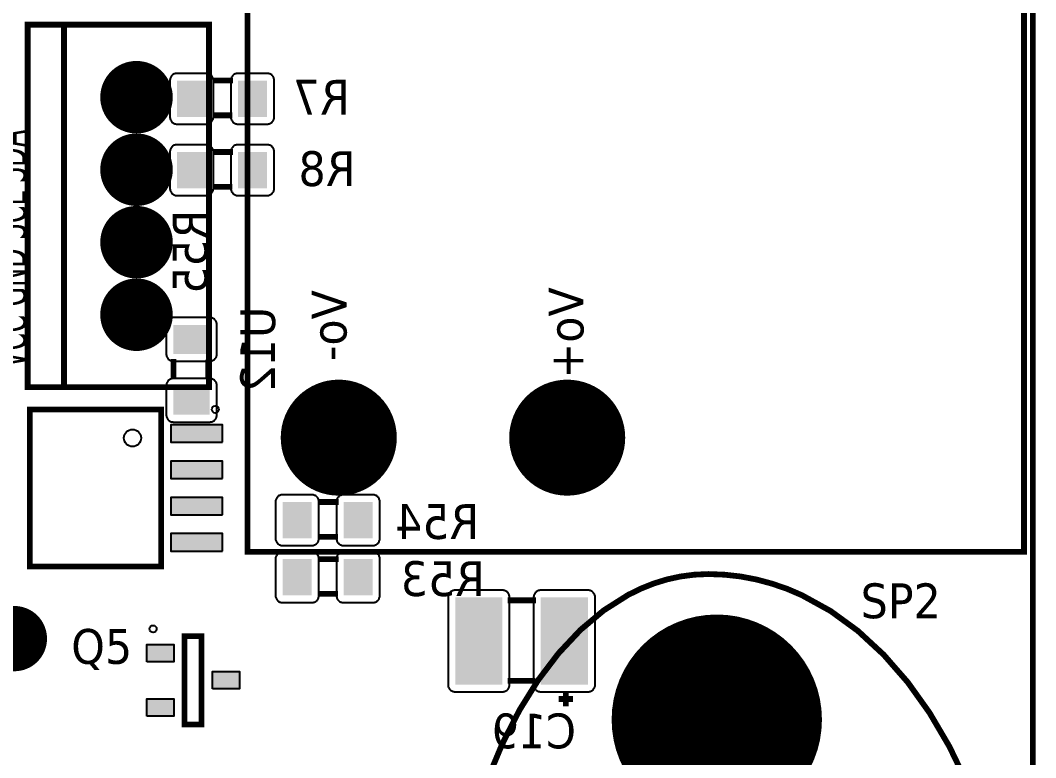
# Model space of a CAD drawing. Header units: millimetres. Extents: x 123.5 to 144.3, y 105.4 to 121.6.
# Drawn here: x 130.813 to 133.333, y 111.13 to 112.96 of the extents above; entities that cross this region are included whole.
import ezdxf

# ---------------------------------------------------------------- set-up
doc = ezdxf.new("R2010")
doc.units = ezdxf.units.MM
doc.layers.add('DESC', color=250, linetype='Continuous')
doc.styles.get("Standard").update_dxf_attribs({"font": 'tahoma.ttf'})

# ---------------------------------------------------------------- blocks, each defined once
blk = doc.blocks.new('RPAD')
blk.add_trace([(-0.5, -0.5), (-0.5, 0.5), (0.5, -0.5), (0.5, 0.5)])
blk = doc.blocks.new('EPAD')
at = {"const_width": 0.5}
blk.add_lwpolyline([(-0.25, 0, 1), (0.25, 0, 1)], format="xyb", close=True, dxfattribs=at)
blk = doc.blocks.new('card')
for points, const_width in [([(107.5319, 110.444), (113.6676, 110.444), (113.6676, 116.3461), (107.5319, 116.3461), (107.5319, 110.444)], 0.012), ([(107.5319, 110.444), (113.6676, 110.444), (113.6676, 116.3461), (107.5319, 116.3461), (107.5319, 110.444)], 0.012), ([(107.5319, 110.444), (113.6676, 110.444), (113.6676, 116.3461), (107.5319, 116.3461), (107.5319, 110.444)], 0.012), ([(112.0432, 113.1464), (113.6495, 113.1464), (113.6495, 116.2409), (112.0432, 116.2409), (112.0432, 113.1464)], 0.012), ([(112.0432, 113.1464), (113.6495, 113.1464), (113.6495, 116.2409), (112.0432, 116.2409), (112.0432, 113.1464)], 0.012), ([(112.0432, 113.1464), (113.6495, 113.1464), (113.6495, 116.2409), (112.0432, 116.2409), (112.0432, 113.1464)], 0.012), ([(111.5888, 113.4869), (111.9638, 113.4869), (111.9638, 114.2369), (111.5888, 114.2369), (111.5888, 113.4869)], 0.012), ([(111.5888, 113.4869), (111.9638, 113.4869), (111.9638, 114.2369), (111.5888, 114.2369), (111.5888, 113.4869)], 0.012), ([(111.5888, 113.4869), (111.9638, 113.4869), (111.9638, 114.2369), (111.5888, 114.2369), (111.5888, 113.4869)], 0.012), ([(111.6638, 113.4869), (111.6638, 114.2369)], 0.012), ([(111.6638, 113.4869), (111.6638, 114.2369)], 0.012), ([(111.6638, 113.4869), (111.6638, 114.2369)], 0.012), ([(111.9713, 114.1213), (112.0133, 114.1213)], 0.012), ([(111.9713, 114.1213), (112.0133, 114.1213)], 0.012), ([(111.9713, 114.1213), (112.0133, 114.1213)], 0.012), ([(111.9713, 114.0493), (112.0118, 114.0493)], 0.012), ([(111.9713, 114.0493), (112.0118, 114.0493)], 0.012), ([(111.9713, 114.0493), (112.0118, 114.0493)], 0.012), ([(111.9713, 113.9736), (112.0133, 113.9736)], 0.012), ([(111.9713, 113.9736), (112.0133, 113.9736)], 0.012), ([(111.9713, 113.9736), (112.0133, 113.9736)], 0.012), ([(111.9713, 113.9016), (112.0118, 113.9016)], 0.012), ([(111.9713, 113.9016), (112.0118, 113.9016)], 0.012), ([(111.9713, 113.9016), (112.0118, 113.9016)], 0.012), ([(111.8902, 113.5034), (111.8902, 113.5454)], 0.012), ([(111.8902, 113.5034), (111.8902, 113.5454)], 0.012), ([(111.8902, 113.5034), (111.8902, 113.5454)], 0.012), ([(111.9622, 113.5034), (111.9622, 113.5439)], 0.012), ([(111.9622, 113.5034), (111.9622, 113.5439)], 0.012), ([(111.9622, 113.5034), (111.9622, 113.5439)], 0.012), ([(111.8646, 113.1161), (111.5929, 113.1161), (111.5929, 113.4409), (111.8646, 113.4409), (111.8646, 113.1161)], 0.0118), ([(111.8646, 113.1161), (111.5929, 113.1161), (111.5929, 113.4409), (111.8646, 113.4409), (111.8646, 113.1161)], 0.0118), ([(111.8646, 113.1161), (111.5929, 113.1161), (111.5929, 113.4409), (111.8646, 113.4409), (111.8646, 113.1161)], 0.0118), ([(112.1897, 113.2494), (112.2317, 113.2494)], 0.012), ([(112.1897, 113.2494), (112.2317, 113.2494)], 0.012), ([(112.1897, 113.2494), (112.2317, 113.2494)], 0.012), ([(112.1897, 113.1774), (112.2302, 113.1774)], 0.012), ([(112.1897, 113.1774), (112.2302, 113.1774)], 0.012), ([(112.1897, 113.1774), (112.2302, 113.1774)], 0.012), ([(112.1897, 113.1313), (112.2317, 113.1313)], 0.012), ([(112.1897, 113.1313), (112.2317, 113.1313)], 0.012), ([(112.1897, 113.1313), (112.2317, 113.1313)], 0.012), ([(113.5318, 112.6674), (113.4951, 112.7435), (113.4539, 112.8136), (113.4085, 112.8771), (113.3591, 112.9336), (113.306, 112.9827), (113.2496, 113.0238), (113.1901, 113.0566), (113.1594, 113.0698), (113.1279, 113.0806), (113.0958, 113.0892), (113.0632, 113.0954), (113.03, 113.0991), (112.9963, 113.1004), (112.9675, 113.0991), (112.9392, 113.0954), (112.9114, 113.0894), (112.884, 113.081), (112.8572, 113.0703), (112.8309, 113.0574), (112.7801, 113.0252), (112.732, 112.9848), (112.6868, 112.9366), (112.6446, 112.8811), (112.6058, 112.8187), (112.5707, 112.7499), (112.5394, 112.6751)], 0.012), ([(113.5318, 112.6674), (113.4951, 112.7435), (113.4539, 112.8136), (113.4085, 112.8771), (113.3591, 112.9336), (113.306, 112.9827), (113.2496, 113.0238), (113.1901, 113.0566), (113.1594, 113.0698), (113.1279, 113.0806), (113.0958, 113.0892), (113.0632, 113.0954), (113.03, 113.0991), (112.9963, 113.1004), (112.9675, 113.0991), (112.9392, 113.0954), (112.9114, 113.0894), (112.884, 113.081), (112.8572, 113.0703), (112.8309, 113.0574), (112.7801, 113.0252), (112.732, 112.9848), (112.6868, 112.9366), (112.6446, 112.8811), (112.6058, 112.8187), (112.5707, 112.7499), (112.5394, 112.6751)], 0.012), ([(113.5318, 112.6674), (113.4951, 112.7435), (113.4539, 112.8136), (113.4085, 112.8771), (113.3591, 112.9336), (113.306, 112.9827), (113.2496, 113.0238), (113.1901, 113.0566), (113.1594, 113.0698), (113.1279, 113.0806), (113.0958, 113.0892), (113.0632, 113.0954), (113.03, 113.0991), (112.9963, 113.1004), (112.9675, 113.0991), (112.9392, 113.0954), (112.9114, 113.0894), (112.884, 113.081), (112.8572, 113.0703), (112.8309, 113.0574), (112.7801, 113.0252), (112.732, 112.9848), (112.6868, 112.9366), (112.6446, 112.8811), (112.6058, 112.8187), (112.5707, 112.7499), (112.5394, 112.6751)], 0.012), ([(112.1897, 113.0593), (112.2302, 113.0593)], 0.012), ([(112.1897, 113.0593), (112.2302, 113.0593)], 0.012), ([(112.1897, 113.0593), (112.2302, 113.0593)], 0.012), ([(112.5818, 113.0459), (112.6403, 113.0459)], 0.012), ([(112.5818, 113.0459), (112.6403, 113.0459)], 0.012), ([(112.5818, 113.0459), (112.6403, 113.0459)], 0.012), ([(111.9131, 112.7891), (111.9485, 112.7891), (111.9485, 112.9721), (111.9131, 112.9721), (111.9131, 112.7891)], 0.0118), ([(111.9131, 112.7891), (111.9485, 112.7891), (111.9485, 112.9721), (111.9131, 112.9721), (111.9131, 112.7891)], 0.0118), ([(111.9131, 112.7891), (111.9485, 112.7891), (111.9485, 112.9721), (111.9131, 112.9721), (111.9131, 112.7891)], 0.0118), ([(112.5818, 112.8794), (112.6388, 112.8794)], 0.012), ([(112.5818, 112.8794), (112.6388, 112.8794)], 0.012), ([(112.5818, 112.8794), (112.6388, 112.8794)], 0.012), ([(112.7018, 112.8569), (112.7018, 112.8269)], 0.012), ([(112.7018, 112.8569), (112.7018, 112.8269)], 0.012), ([(112.7018, 112.8569), (112.7018, 112.8269)], 0.012), ([(112.6868, 112.8419), (112.7168, 112.8419)], 0.012), ([(112.6868, 112.8419), (112.7168, 112.8419)], 0.012), ([(112.6868, 112.8419), (112.7168, 112.8419)], 0.012)]:
    blk.add_lwpolyline(points, dxfattribs=dict(const_width=const_width))
for points in [[(111.8978, 114.0313), (111.9578, 114.0313), (111.9594, 114.0313), (111.9609, 114.0316), (111.9623, 114.0319), (111.9637, 114.0324), (111.965, 114.033), (111.9663, 114.0338), (111.9674, 114.0346), (111.9685, 114.0356), (111.9694, 114.0367), (111.9703, 114.0378), (111.971, 114.0391), (111.9716, 114.0404), (111.9721, 114.0418), (111.9725, 114.0432), (111.9727, 114.0447), (111.9728, 114.0463), (111.9728, 114.1213), (111.9727, 114.1228), (111.9725, 114.1243), (111.9721, 114.1258), (111.9716, 114.1272), (111.971, 114.1285), (111.9703, 114.1297), (111.9694, 114.1309), (111.9685, 114.1319), (111.9674, 114.1329), (111.9663, 114.1337), (111.965, 114.1345), (111.9637, 114.1351), (111.9623, 114.1356), (111.9609, 114.136), (111.9594, 114.1362), (111.9578, 114.1363), (111.8978, 114.1363), (111.8962, 114.1362), (111.8947, 114.136), (111.8933, 114.1356), (111.8919, 114.1351), (111.8906, 114.1345), (111.8894, 114.1337), (111.8882, 114.1329), (111.8871, 114.1319), (111.8862, 114.1309), (111.8853, 114.1297), (111.8846, 114.1285), (111.884, 114.1272), (111.8835, 114.1258), (111.8831, 114.1243), (111.8829, 114.1228), (111.8828, 114.1213), (111.8828, 114.0463), (111.8829, 114.0447), (111.8831, 114.0432), (111.8835, 114.0418), (111.884, 114.0404), (111.8846, 114.0391), (111.8853, 114.0378), (111.8862, 114.0367), (111.8871, 114.0356), (111.8882, 114.0346), (111.8894, 114.0338), (111.8906, 114.033), (111.8919, 114.0324), (111.8933, 114.0319), (111.8947, 114.0316), (111.8962, 114.0313), (111.8978, 114.0313)], [(112.0238, 114.0313), (112.0838, 114.0313), (112.0854, 114.0313), (112.0869, 114.0316), (112.0883, 114.0319), (112.0897, 114.0324), (112.091, 114.033), (112.0923, 114.0338), (112.0934, 114.0346), (112.0945, 114.0356), (112.0954, 114.0367), (112.0963, 114.0378), (112.097, 114.0391), (112.0976, 114.0404), (112.0981, 114.0418), (112.0985, 114.0432), (112.0987, 114.0447), (112.0988, 114.0463), (112.0988, 114.1213), (112.0987, 114.1228), (112.0985, 114.1243), (112.0981, 114.1258), (112.0976, 114.1272), (112.097, 114.1285), (112.0963, 114.1297), (112.0954, 114.1309), (112.0945, 114.1319), (112.0934, 114.1329), (112.0923, 114.1337), (112.091, 114.1345), (112.0897, 114.1351), (112.0883, 114.1356), (112.0869, 114.136), (112.0854, 114.1362), (112.0838, 114.1363), (112.0238, 114.1363), (112.0222, 114.1362), (112.0207, 114.136), (112.0193, 114.1356), (112.0179, 114.1351), (112.0166, 114.1345), (112.0154, 114.1337), (112.0142, 114.1329), (112.0131, 114.1319), (112.0122, 114.1309), (112.0113, 114.1297), (112.0106, 114.1285), (112.01, 114.1272), (112.0095, 114.1258), (112.0091, 114.1243), (112.0089, 114.1228), (112.0088, 114.1213), (112.0088, 114.0463), (112.0089, 114.0447), (112.0091, 114.0432), (112.0095, 114.0418), (112.01, 114.0404), (112.0106, 114.0391), (112.0113, 114.0378), (112.0122, 114.0367), (112.0131, 114.0356), (112.0142, 114.0346), (112.0154, 114.0338), (112.0166, 114.033), (112.0179, 114.0324), (112.0193, 114.0319), (112.0207, 114.0316), (112.0222, 114.0313), (112.0238, 114.0313)], [(111.8978, 113.8836), (111.9578, 113.8836), (111.9594, 113.8837), (111.9609, 113.8839), (111.9623, 113.8843), (111.9637, 113.8848), (111.965, 113.8854), (111.9663, 113.8862), (111.9674, 113.887), (111.9685, 113.888), (111.9694, 113.889), (111.9703, 113.8902), (111.971, 113.8914), (111.9716, 113.8927), (111.9721, 113.8941), (111.9725, 113.8956), (111.9727, 113.8971), (111.9728, 113.8986), (111.9728, 113.9736), (111.9727, 113.9752), (111.9725, 113.9767), (111.9721, 113.9781), (111.9716, 113.9795), (111.971, 113.9808), (111.9703, 113.9821), (111.9694, 113.9832), (111.9685, 113.9843), (111.9674, 113.9853), (111.9663, 113.9861), (111.965, 113.9869), (111.9637, 113.9875), (111.9623, 113.988), (111.9609, 113.9883), (111.9594, 113.9886), (111.9578, 113.9886), (111.8978, 113.9886), (111.8962, 113.9886), (111.8947, 113.9883), (111.8933, 113.988), (111.8919, 113.9875), (111.8906, 113.9869), (111.8894, 113.9861), (111.8882, 113.9853), (111.8871, 113.9843), (111.8862, 113.9832), (111.8853, 113.9821), (111.8846, 113.9808), (111.884, 113.9795), (111.8835, 113.9781), (111.8831, 113.9767), (111.8829, 113.9752), (111.8828, 113.9736), (111.8828, 113.8986), (111.8829, 113.8971), (111.8831, 113.8956), (111.8835, 113.8941), (111.884, 113.8927), (111.8846, 113.8914), (111.8853, 113.8902), (111.8862, 113.889), (111.8871, 113.888), (111.8882, 113.887), (111.8894, 113.8862), (111.8906, 113.8854), (111.8919, 113.8848), (111.8933, 113.8843), (111.8947, 113.8839), (111.8962, 113.8837), (111.8978, 113.8836)], [(112.0238, 113.8836), (112.0838, 113.8836), (112.0854, 113.8837), (112.0869, 113.8839), (112.0883, 113.8843), (112.0897, 113.8848), (112.091, 113.8854), (112.0923, 113.8862), (112.0934, 113.887), (112.0945, 113.888), (112.0954, 113.889), (112.0963, 113.8902), (112.097, 113.8914), (112.0976, 113.8927), (112.0981, 113.8941), (112.0985, 113.8956), (112.0987, 113.8971), (112.0988, 113.8986), (112.0988, 113.9736), (112.0987, 113.9752), (112.0985, 113.9767), (112.0981, 113.9781), (112.0976, 113.9795), (112.097, 113.9808), (112.0963, 113.9821), (112.0954, 113.9832), (112.0945, 113.9843), (112.0934, 113.9853), (112.0923, 113.9861), (112.091, 113.9869), (112.0897, 113.9875), (112.0883, 113.988), (112.0869, 113.9883), (112.0854, 113.9886), (112.0838, 113.9886), (112.0238, 113.9886), (112.0222, 113.9886), (112.0207, 113.9883), (112.0193, 113.988), (112.0179, 113.9875), (112.0166, 113.9869), (112.0154, 113.9861), (112.0142, 113.9853), (112.0131, 113.9843), (112.0122, 113.9832), (112.0113, 113.9821), (112.0106, 113.9808), (112.01, 113.9795), (112.0095, 113.9781), (112.0091, 113.9767), (112.0089, 113.9752), (112.0088, 113.9736), (112.0088, 113.8986), (112.0089, 113.8971), (112.0091, 113.8956), (112.0095, 113.8941), (112.01, 113.8927), (112.0106, 113.8914), (112.0113, 113.8902), (112.0122, 113.889), (112.0131, 113.888), (112.0142, 113.887), (112.0154, 113.8862), (112.0166, 113.8854), (112.0179, 113.8848), (112.0193, 113.8843), (112.0207, 113.8839), (112.0222, 113.8837), (112.0238, 113.8836)], [(111.9802, 113.5559), (111.9802, 113.6159), (111.9801, 113.6175), (111.9799, 113.619), (111.9795, 113.6205), (111.979, 113.6218), (111.9784, 113.6232), (111.9777, 113.6244), (111.9768, 113.6255), (111.9759, 113.6266), (111.9748, 113.6276), (111.9737, 113.6284), (111.9724, 113.6292), (111.9711, 113.6298), (111.9697, 113.6303), (111.9683, 113.6306), (111.9668, 113.6309), (111.9652, 113.6309), (111.8902, 113.6309), (111.8886, 113.6309), (111.8871, 113.6306), (111.8857, 113.6303), (111.8843, 113.6298), (111.883, 113.6292), (111.8817, 113.6284), (111.8806, 113.6276), (111.8795, 113.6266), (111.8786, 113.6255), (111.8777, 113.6244), (111.877, 113.6232), (111.8764, 113.6218), (111.8759, 113.6205), (111.8755, 113.619), (111.8753, 113.6175), (111.8752, 113.6159), (111.8752, 113.5559), (111.8753, 113.5544), (111.8755, 113.5529), (111.8759, 113.5514), (111.8764, 113.55), (111.877, 113.5487), (111.8777, 113.5475), (111.8786, 113.5463), (111.8795, 113.5453), (111.8806, 113.5443), (111.8817, 113.5435), (111.883, 113.5427), (111.8843, 113.5421), (111.8857, 113.5416), (111.8871, 113.5412), (111.8886, 113.541), (111.8902, 113.5409), (111.9652, 113.5409), (111.9668, 113.541), (111.9683, 113.5412), (111.9697, 113.5416), (111.9711, 113.5421), (111.9724, 113.5427), (111.9737, 113.5435), (111.9748, 113.5443), (111.9759, 113.5453), (111.9768, 113.5463), (111.9777, 113.5475), (111.9784, 113.5487), (111.979, 113.55), (111.9795, 113.5514), (111.9799, 113.5529), (111.9801, 113.5544), (111.9802, 113.5559)], [(111.9802, 113.4299), (111.9802, 113.4899), (111.9801, 113.4915), (111.9799, 113.493), (111.9795, 113.4945), (111.979, 113.4958), (111.9784, 113.4972), (111.9777, 113.4984), (111.9768, 113.4995), (111.9759, 113.5006), (111.9748, 113.5016), (111.9737, 113.5024), (111.9724, 113.5032), (111.9711, 113.5038), (111.9697, 113.5043), (111.9683, 113.5046), (111.9668, 113.5049), (111.9652, 113.5049), (111.8902, 113.5049), (111.8886, 113.5049), (111.8871, 113.5046), (111.8857, 113.5043), (111.8843, 113.5038), (111.883, 113.5032), (111.8817, 113.5024), (111.8806, 113.5016), (111.8795, 113.5006), (111.8786, 113.4995), (111.8777, 113.4984), (111.877, 113.4972), (111.8764, 113.4958), (111.8759, 113.4945), (111.8755, 113.493), (111.8753, 113.4915), (111.8752, 113.4899), (111.8752, 113.4299), (111.8753, 113.4284), (111.8755, 113.4269), (111.8759, 113.4254), (111.8764, 113.424), (111.877, 113.4227), (111.8777, 113.4215), (111.8786, 113.4203), (111.8795, 113.4193), (111.8806, 113.4183), (111.8817, 113.4175), (111.883, 113.4167), (111.8843, 113.4161), (111.8857, 113.4156), (111.8871, 113.4152), (111.8886, 113.415), (111.8902, 113.4149), (111.9652, 113.4149), (111.9668, 113.415), (111.9683, 113.4152), (111.9697, 113.4156), (111.9711, 113.4161), (111.9724, 113.4167), (111.9737, 113.4175), (111.9748, 113.4183), (111.9759, 113.4193), (111.9768, 113.4203), (111.9777, 113.4215), (111.9784, 113.4227), (111.979, 113.424), (111.9795, 113.4254), (111.9799, 113.4269), (111.9801, 113.4284), (111.9802, 113.4299)], [(111.9916, 113.373), (111.9916, 113.409), (111.8851, 113.409), (111.8851, 113.373), (111.9916, 113.373)], [(111.9916, 113.298), (111.9916, 113.334), (111.8851, 113.334), (111.8851, 113.298), (111.9916, 113.298)], [(112.1162, 113.1594), (112.1762, 113.1594), (112.1778, 113.1595), (112.1793, 113.1597), (112.1807, 113.1601), (112.1821, 113.1606), (112.1834, 113.1612), (112.1847, 113.1619), (112.1858, 113.1628), (112.1869, 113.1637), (112.1878, 113.1648), (112.1887, 113.1659), (112.1894, 113.1672), (112.19, 113.1685), (112.1905, 113.1699), (112.1909, 113.1713), (112.1911, 113.1728), (112.1912, 113.1744), (112.1912, 113.2494), (112.1911, 113.251), (112.1909, 113.2525), (112.1905, 113.2539), (112.19, 113.2553), (112.1894, 113.2566), (112.1887, 113.2579), (112.1878, 113.259), (112.1869, 113.2601), (112.1858, 113.261), (112.1847, 113.2619), (112.1834, 113.2626), (112.1821, 113.2632), (112.1807, 113.2637), (112.1793, 113.2641), (112.1778, 113.2643), (112.1762, 113.2644), (112.1162, 113.2644), (112.1146, 113.2643), (112.1131, 113.2641), (112.1117, 113.2637), (112.1103, 113.2632), (112.109, 113.2626), (112.1077, 113.2619), (112.1066, 113.261), (112.1055, 113.2601), (112.1046, 113.259), (112.1037, 113.2579), (112.103, 113.2566), (112.1024, 113.2553), (112.1019, 113.2539), (112.1015, 113.2525), (112.1013, 113.251), (112.1012, 113.2494), (112.1012, 113.1744), (112.1013, 113.1728), (112.1015, 113.1713), (112.1019, 113.1699), (112.1024, 113.1685), (112.103, 113.1672), (112.1037, 113.1659), (112.1046, 113.1648), (112.1055, 113.1637), (112.1066, 113.1628), (112.1077, 113.1619), (112.109, 113.1612), (112.1103, 113.1606), (112.1117, 113.1601), (112.1131, 113.1597), (112.1146, 113.1595), (112.1162, 113.1594)], [(112.2422, 113.1594), (112.3022, 113.1594), (112.3038, 113.1595), (112.3053, 113.1597), (112.3067, 113.1601), (112.3081, 113.1606), (112.3094, 113.1612), (112.3107, 113.1619), (112.3118, 113.1628), (112.3129, 113.1637), (112.3138, 113.1648), (112.3147, 113.1659), (112.3154, 113.1672), (112.316, 113.1685), (112.3165, 113.1699), (112.3169, 113.1713), (112.3171, 113.1728), (112.3172, 113.1744), (112.3172, 113.2494), (112.3171, 113.251), (112.3169, 113.2525), (112.3165, 113.2539), (112.316, 113.2553), (112.3154, 113.2566), (112.3147, 113.2579), (112.3138, 113.259), (112.3129, 113.2601), (112.3118, 113.261), (112.3107, 113.2619), (112.3094, 113.2626), (112.3081, 113.2632), (112.3067, 113.2637), (112.3053, 113.2641), (112.3038, 113.2643), (112.3022, 113.2644), (112.2422, 113.2644), (112.2406, 113.2643), (112.2391, 113.2641), (112.2377, 113.2637), (112.2363, 113.2632), (112.235, 113.2626), (112.2337, 113.2619), (112.2326, 113.261), (112.2315, 113.2601), (112.2306, 113.259), (112.2297, 113.2579), (112.229, 113.2566), (112.2284, 113.2553), (112.2279, 113.2539), (112.2275, 113.2525), (112.2273, 113.251), (112.2272, 113.2494), (112.2272, 113.1744), (112.2273, 113.1728), (112.2275, 113.1713), (112.2279, 113.1699), (112.2284, 113.1685), (112.229, 113.1672), (112.2297, 113.1659), (112.2306, 113.1648), (112.2315, 113.1637), (112.2326, 113.1628), (112.2337, 113.1619), (112.235, 113.1612), (112.2363, 113.1606), (112.2377, 113.1601), (112.2391, 113.1597), (112.2406, 113.1595), (112.2422, 113.1594)], [(111.9916, 113.223), (111.9916, 113.259), (111.8851, 113.259), (111.8851, 113.223), (111.9916, 113.223)], [(111.9916, 113.148), (111.9916, 113.184), (111.8851, 113.184), (111.8851, 113.148), (111.9916, 113.148)], [(112.1162, 113.0413), (112.1762, 113.0413), (112.1778, 113.0414), (112.1793, 113.0416), (112.1807, 113.042), (112.1821, 113.0424), (112.1834, 113.0431), (112.1847, 113.0438), (112.1858, 113.0447), (112.1869, 113.0456), (112.1878, 113.0467), (112.1887, 113.0478), (112.1894, 113.0491), (112.19, 113.0504), (112.1905, 113.0518), (112.1909, 113.0532), (112.1911, 113.0547), (112.1912, 113.0563), (112.1912, 113.1313), (112.1911, 113.1329), (112.1909, 113.1344), (112.1905, 113.1358), (112.19, 113.1372), (112.1894, 113.1385), (112.1887, 113.1397), (112.1878, 113.1409), (112.1869, 113.142), (112.1858, 113.1429), (112.1847, 113.1438), (112.1834, 113.1445), (112.1821, 113.1451), (112.1807, 113.1456), (112.1793, 113.146), (112.1778, 113.1462), (112.1762, 113.1463), (112.1162, 113.1463), (112.1146, 113.1462), (112.1131, 113.146), (112.1117, 113.1456), (112.1103, 113.1451), (112.109, 113.1445), (112.1077, 113.1438), (112.1066, 113.1429), (112.1055, 113.142), (112.1046, 113.1409), (112.1037, 113.1397), (112.103, 113.1385), (112.1024, 113.1372), (112.1019, 113.1358), (112.1015, 113.1344), (112.1013, 113.1329), (112.1012, 113.1313), (112.1012, 113.0563), (112.1013, 113.0547), (112.1015, 113.0532), (112.1019, 113.0518), (112.1024, 113.0504), (112.103, 113.0491), (112.1037, 113.0478), (112.1046, 113.0467), (112.1055, 113.0456), (112.1066, 113.0447), (112.1077, 113.0438), (112.109, 113.0431), (112.1103, 113.0424), (112.1117, 113.042), (112.1131, 113.0416), (112.1146, 113.0414), (112.1162, 113.0413)], [(112.2422, 113.0413), (112.3022, 113.0413), (112.3038, 113.0414), (112.3053, 113.0416), (112.3067, 113.042), (112.3081, 113.0424), (112.3094, 113.0431), (112.3107, 113.0438), (112.3118, 113.0447), (112.3129, 113.0456), (112.3138, 113.0467), (112.3147, 113.0478), (112.3154, 113.0491), (112.316, 113.0504), (112.3165, 113.0518), (112.3169, 113.0532), (112.3171, 113.0547), (112.3172, 113.0563), (112.3172, 113.1313), (112.3171, 113.1329), (112.3169, 113.1344), (112.3165, 113.1358), (112.316, 113.1372), (112.3154, 113.1385), (112.3147, 113.1397), (112.3138, 113.1409), (112.3129, 113.142), (112.3118, 113.1429), (112.3107, 113.1438), (112.3094, 113.1445), (112.3081, 113.1451), (112.3067, 113.1456), (112.3053, 113.146), (112.3038, 113.1462), (112.3022, 113.1463), (112.2422, 113.1463), (112.2406, 113.1462), (112.2391, 113.146), (112.2377, 113.1456), (112.2363, 113.1451), (112.235, 113.1445), (112.2337, 113.1438), (112.2326, 113.1429), (112.2315, 113.142), (112.2306, 113.1409), (112.2297, 113.1397), (112.229, 113.1385), (112.2284, 113.1372), (112.2279, 113.1358), (112.2275, 113.1344), (112.2273, 113.1329), (112.2272, 113.1313), (112.2272, 113.0563), (112.2273, 113.0547), (112.2275, 113.0532), (112.2279, 113.0518), (112.2284, 113.0504), (112.229, 113.0491), (112.2297, 113.0478), (112.2306, 113.0467), (112.2315, 113.0456), (112.2326, 113.0447), (112.2337, 113.0438), (112.235, 113.0431), (112.2363, 113.0424), (112.2377, 113.042), (112.2391, 113.0416), (112.2406, 113.0414), (112.2422, 113.0413)], [(112.4731, 112.8569), (112.5706, 112.8569), (112.5721, 112.857), (112.5736, 112.8572), (112.5751, 112.8575), (112.5765, 112.858), (112.5778, 112.8587), (112.579, 112.8594), (112.5802, 112.8603), (112.5812, 112.8612), (112.5822, 112.8623), (112.583, 112.8634), (112.5838, 112.8647), (112.5844, 112.866), (112.5849, 112.8674), (112.5853, 112.8688), (112.5855, 112.8703), (112.5856, 112.8719), (112.5856, 113.0519), (112.5855, 113.0534), (112.5853, 113.0549), (112.5849, 113.0564), (112.5844, 113.0578), (112.5838, 113.0591), (112.583, 113.0603), (112.5822, 113.0615), (112.5812, 113.0625), (112.5802, 113.0635), (112.579, 113.0644), (112.5778, 113.0651), (112.5765, 113.0657), (112.5751, 113.0662), (112.5736, 113.0666), (112.5721, 113.0668), (112.5706, 113.0669), (112.4731, 113.0669), (112.4715, 113.0668), (112.47, 113.0666), (112.4685, 113.0662), (112.4672, 113.0657), (112.4658, 113.0651), (112.4646, 113.0644), (112.4634, 113.0635), (112.4624, 113.0625), (112.4614, 113.0615), (112.4606, 113.0603), (112.4598, 113.0591), (112.4592, 113.0578), (112.4587, 113.0564), (112.4584, 113.0549), (112.4581, 113.0534), (112.4581, 113.0519), (112.4581, 112.8719), (112.4581, 112.8703), (112.4584, 112.8688), (112.4587, 112.8674), (112.4592, 112.866), (112.4598, 112.8647), (112.4606, 112.8634), (112.4614, 112.8623), (112.4624, 112.8612), (112.4634, 112.8603), (112.4646, 112.8594), (112.4658, 112.8587), (112.4672, 112.858), (112.4685, 112.8575), (112.47, 112.8572), (112.4715, 112.857), (112.4731, 112.8569)], [(112.6501, 112.8569), (112.7476, 112.8569), (112.7491, 112.857), (112.7506, 112.8572), (112.7521, 112.8575), (112.7535, 112.858), (112.7548, 112.8587), (112.756, 112.8594), (112.7572, 112.8603), (112.7582, 112.8612), (112.7592, 112.8623), (112.76, 112.8634), (112.7608, 112.8647), (112.7614, 112.866), (112.7619, 112.8674), (112.7623, 112.8688), (112.7625, 112.8703), (112.7626, 112.8719), (112.7626, 113.0519), (112.7625, 113.0534), (112.7623, 113.0549), (112.7619, 113.0564), (112.7614, 113.0578), (112.7608, 113.0591), (112.76, 113.0603), (112.7592, 113.0615), (112.7582, 113.0625), (112.7572, 113.0635), (112.756, 113.0644), (112.7548, 113.0651), (112.7535, 113.0657), (112.7521, 113.0662), (112.7506, 113.0666), (112.7491, 113.0668), (112.7476, 113.0669), (112.6501, 113.0669), (112.6485, 113.0668), (112.647, 113.0666), (112.6455, 113.0662), (112.6442, 113.0657), (112.6428, 113.0651), (112.6416, 113.0644), (112.6404, 113.0635), (112.6394, 113.0625), (112.6384, 113.0615), (112.6376, 113.0603), (112.6368, 113.0591), (112.6362, 113.0578), (112.6357, 113.0564), (112.6354, 113.0549), (112.6351, 113.0534), (112.6351, 113.0519), (112.6351, 112.8719), (112.6351, 112.8703), (112.6354, 112.8688), (112.6357, 112.8674), (112.6362, 112.866), (112.6368, 112.8647), (112.6376, 112.8634), (112.6384, 112.8623), (112.6394, 112.8612), (112.6404, 112.8603), (112.6416, 112.8594), (112.6428, 112.8587), (112.6442, 112.858), (112.6455, 112.8575), (112.647, 112.8572), (112.6485, 112.857), (112.6501, 112.8569)], [(111.8352, 112.9187), (111.8352, 112.9547), (111.8907, 112.9547), (111.8907, 112.9187), (111.8352, 112.9187)], [(111.971, 112.8626), (111.971, 112.8986), (112.0265, 112.8986), (112.0265, 112.8626), (111.971, 112.8626)], [(111.8352, 112.8065), (111.8352, 112.8425), (111.8907, 112.8425), (111.8907, 112.8065), (111.8352, 112.8065)]]:
    blk.add_lwpolyline(points, close=True)
for centre, radius in [((111.9768, 113.4409), 0.00738), ((111.9768, 113.4409), 0.00738), ((111.9768, 113.4409), 0.00738), ((111.8055, 113.3819), 0.0177), ((111.8055, 113.3819), 0.0177), ((111.8055, 113.3819), 0.0177), ((111.8481, 112.9869), 0.00738), ((111.8481, 112.9869), 0.00738), ((111.8481, 112.9869), 0.00738)]:
    blk.add_circle(centre, radius)
at = {"zscale": 1.5}
for p, xscale, yscale in [((111.8138, 114.0869), 0.15, 0.15), ((111.8138, 113.9369), 0.15, 0.15), ((111.8138, 113.7869), 0.15, 0.15), ((111.8138, 113.6369), 0.15, 0.15), ((112.2321, 113.3826), 0.24, 0.24), ((112.7046, 113.3826), 0.24, 0.24), ((111.5612, 112.9668), 0.135, 0.135), ((113.014, 112.7992), 0.4349999999999999, 0.4349999999999999)]:
    blk.add_blockref('EPAD', p, dxfattribs=dict(at, xscale=xscale, yscale=yscale))
for p, xscale, yscale, rotation in [((111.9278, 114.0838), 0.06, 0.07500000000000001, 180), ((112.0538, 114.0838), 0.06, 0.07500000000000001, 180), ((111.9278, 113.9361), 0.06, 0.07500000000000001, 180), ((112.0538, 113.9361), 0.06, 0.07500000000000001, 180), ((111.9277, 113.5859), 0.06, 0.07500000000000001, 270), ((111.9277, 113.4599), 0.06, 0.07500000000000001, 270), ((111.9384, 113.391), 0.036, 0.1065, 270), ((111.9384, 113.316), 0.036, 0.1065, 270), ((111.9384, 113.241), 0.036, 0.1065, 270), ((112.1462, 113.2119), 0.06, 0.07500000000000001, 180), ((112.2722, 113.2119), 0.06, 0.07500000000000001, 180), ((111.9384, 113.166), 0.036, 0.1065, 270), ((112.1462, 113.0938), 0.06, 0.07500000000000001, 180), ((112.2722, 113.0938), 0.06, 0.07500000000000001, 180), ((112.5218, 112.9619), 0.0975, 0.18, 180), ((112.6988, 112.9619), 0.0975, 0.18, 180), ((111.8629, 112.9367), 0.036, 0.05549999999999999, 90), ((111.9987, 112.8806), 0.036, 0.05549999999999999, 90), ((111.8629, 112.8245), 0.036, 0.05549999999999999, 90)]:
    blk.add_blockref('RPAD', p, dxfattribs=dict(at, xscale=xscale, yscale=yscale, rotation=rotation))
at = {"text_generation_flag": 2, "width": 1.041667}
for s, p in [('R7', (112.2548, 114.0509)), ('R7', (112.2548, 114.0509)), ('R7', (112.2548, 114.0509)), ('R8', (112.2666, 113.9032)), ('R8', (112.2666, 113.9032)), ('R8', (112.2666, 113.9032)), ('R54', (112.5225, 113.1731)), ('R54', (112.5225, 113.1731)), ('R54', (112.5225, 113.1731)), ('R53', (112.5343, 113.055)), ('R53', (112.5343, 113.055)), ('R53', (112.5343, 113.055)), ('C19', (112.7228, 112.7399)), ('C19', (112.7228, 112.7399)), ('C19', (112.7228, 112.7399))]:
    blk.add_text(s, height=0.072, dxfattribs=at).set_placement(p)
at = {"width": 0.535714}
blk.add_text('VCC GND SCL SDA', height=0.084, rotation=90, dxfattribs=at).set_placement((111.5873, 113.5259))
blk.add_text('VCC GND SCL SDA', height=0.084, rotation=90, dxfattribs=at).set_placement((111.5873, 113.5259))
blk.add_text('VCC GND SCL SDA', height=0.084, rotation=90, dxfattribs=at).set_placement((111.5873, 113.5259))
at = {"text_generation_flag": 2, "width": 1.041667}
for s, p in [('R55', (111.9606, 113.8539)), ('R55', (111.9606, 113.8539)), ('R55', (111.9606, 113.8539)), ('Vo-', (112.2482, 113.6878)), ('Vo-', (112.2482, 113.6878)), ('Vo-', (112.2482, 113.6878)), ('Vo+', (112.7383, 113.6937)), ('Vo+', (112.7383, 113.6937)), ('Vo+', (112.7383, 113.6937)), ('U12', (112.1004, 113.6535)), ('U12', (112.1004, 113.6535)), ('U12', (112.1004, 113.6535))]:
    blk.add_text(s, height=0.072, rotation=90, dxfattribs=at).set_placement(p)
at = {"width": 1.041667}
for s, p in [('SP2', (113.3115, 113.0091)), ('SP2', (113.3115, 113.0091)), ('SP2', (113.3115, 113.0091)), ('Q5', (111.6788, 112.9147)), ('Q5', (111.6788, 112.9147)), ('Q5', (111.6788, 112.9147))]:
    blk.add_text(s, height=0.072, dxfattribs=at).set_placement(p)

msp = doc.modelspace()

# ---------------------------------------------------------------- block references
at = {"layer": 'DESC', "xscale": 1.2, "yscale": 1.2, "zscale": 1.2}
msp.add_blockref('card', (-3.075, -24.1348), dxfattribs=at)

doc.saveas('drawing.dxf')
